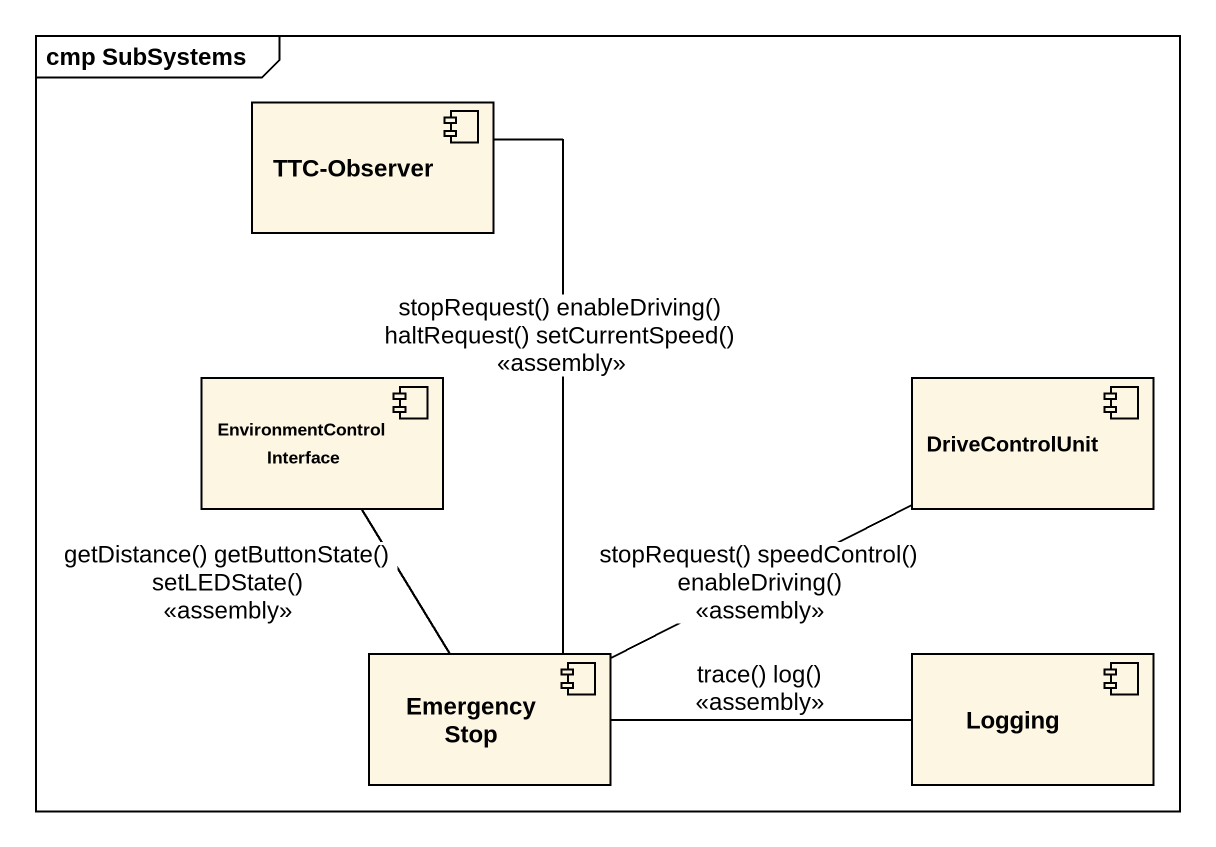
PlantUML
@startuml
mainframe cmp SubSystems
component "TTC-Observer" as TTC_Observer
component "EnvironmentControl Interface" as EnvironmentControl_Interface
component DriveControlUnit
component "Emergency Stop" as Emergency_Stop
component Logging
TTC_Observer -- Emergency_Stop : stopRequest() enableDriving() haltRequest() setCurrentSpeed()\n<<assembly>>
Emergency_Stop -up- EnvironmentControl_Interface : getDistance() getButtonState() setLEDState()\n<<assembly>>
Emergency_Stop -right- DriveControlUnit : stopRequest() speedControl() enableDriving()\n<<assembly>>
Emergency_Stop -right- Logging : trace() log()\n<<assembly>>
@enduml
